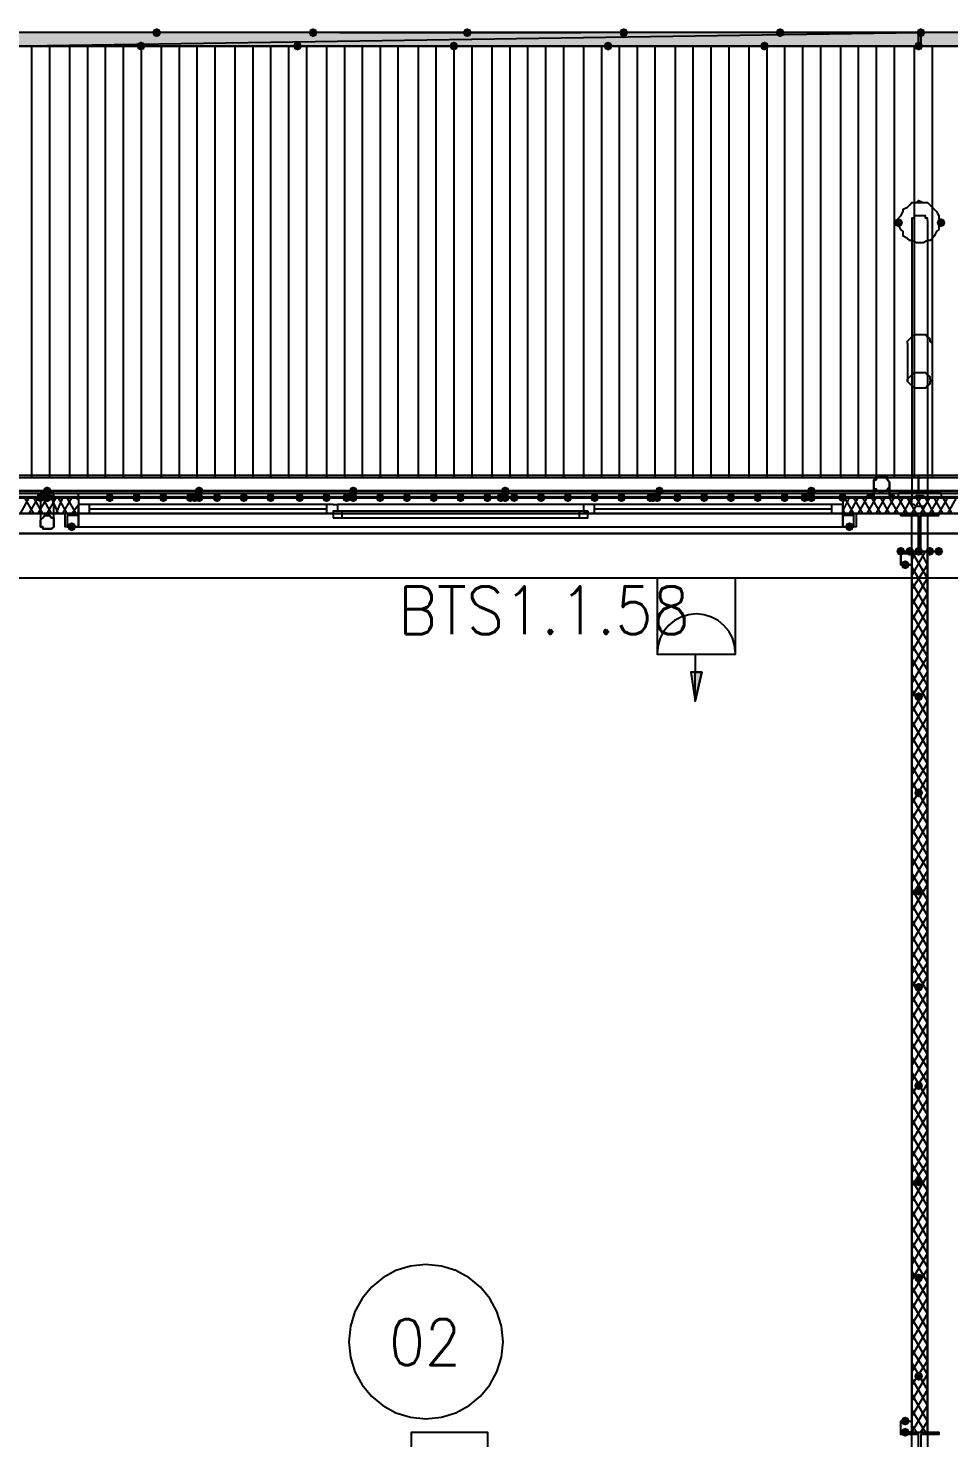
# Model space of a CAD drawing. Header units: millimetres. Extents: x 0 to 420, y 0 to 297.
# Drawn here: x 137.99 to 155.43, y 204.75 to 231.44 of the extents above; entities that cross this region are included whole.
import ezdxf

# ---------------------------------------------------------------- set-up
doc = ezdxf.new("R2010")
doc.units = ezdxf.units.MM
doc.layers.get('0').update_dxf_attribs({"linetype": 'CONTINUOUS'})
doc.styles.get("Standard").update_dxf_attribs({"font": 'STANDARD'})

msp = doc.modelspace()

# ---------------------------------------------------------------- hatches: boundary and pattern name
at = {"true_color": 0x0000fe}
for points in [[(140.504333, 231.351667), (140.479463, 231.291871), (140.419667, 231.267), (140.359871, 231.291871), (140.335, 231.351667), (140.359871, 231.411462), (140.419667, 231.436333), (140.479462, 231.411463)], [(143.467667, 231.351667), (143.442796, 231.291871), (143.383, 231.267), (143.323204, 231.291871), (143.298333, 231.351667), (143.323204, 231.411462), (143.383, 231.436333), (143.442796, 231.411463)], [(146.388667, 231.351667), (146.363796, 231.291871), (146.304, 231.267), (146.244204, 231.291871), (146.219333, 231.351667), (146.244204, 231.411462), (146.304, 231.436333), (146.363796, 231.411463)], [(149.352, 231.351667), (149.327129, 231.291871), (149.267333, 231.267), (149.207538, 231.291871), (149.182667, 231.351667), (149.207537, 231.411462), (149.267333, 231.436333), (149.327129, 231.411463)], [(152.315333, 231.351667), (152.290462, 231.291871), (152.230667, 231.267), (152.170871, 231.291871), (152.146, 231.351667), (152.170871, 231.411462), (152.230667, 231.436333), (152.290462, 231.411463)], [(154.982333, 231.351667), (154.957462, 231.291871), (154.897667, 231.267), (154.837871, 231.291871), (154.813, 231.351667), (154.837871, 231.411462), (154.897667, 231.436333), (154.957462, 231.411463)], [(154.982333, 231.351667), (154.957462, 231.291871), (154.897667, 231.267), (154.837871, 231.291871), (154.813, 231.351667), (154.837871, 231.411462), (154.897667, 231.436333), (154.957462, 231.411463)], [(140.208, 231.097667), (140.183129, 231.037871), (140.123333, 231.013), (140.063538, 231.037871), (140.038667, 231.097667), (140.063537, 231.157462), (140.123333, 231.182333), (140.183129, 231.157463)], [(143.171333, 231.097667), (143.146462, 231.037871), (143.086667, 231.013), (143.026871, 231.037871), (143.002, 231.097667), (143.026871, 231.157462), (143.086667, 231.182333), (143.146462, 231.157463)], [(146.134667, 231.097667), (146.109796, 231.037871), (146.05, 231.013), (145.990204, 231.037871), (145.965333, 231.097667), (145.990204, 231.157462), (146.05, 231.182333), (146.109796, 231.157463)], [(149.055667, 231.097667), (149.030796, 231.037871), (148.971, 231.013), (148.911204, 231.037871), (148.886333, 231.097667), (148.911204, 231.157462), (148.971, 231.182333), (149.030796, 231.157463)], [(152.019, 231.097667), (151.994129, 231.037871), (151.934333, 231.013), (151.874538, 231.037871), (151.849667, 231.097667), (151.874537, 231.157462), (151.934333, 231.182333), (151.994129, 231.157463)], [(154.94, 231.097667), (154.915129, 231.037871), (154.855333, 231.013), (154.795538, 231.037871), (154.770667, 231.097667), (154.795537, 231.157462), (154.855333, 231.182333), (154.915129, 231.157463)], [(138.303, 222.546333), (138.278129, 222.486537), (138.218333, 222.461667), (138.158537, 222.486537), (138.133667, 222.546333), (138.158537, 222.606129), (138.218333, 222.631), (138.278129, 222.606129)], [(138.43, 222.673333), (138.405129, 222.613537), (138.345333, 222.588667), (138.285538, 222.613537), (138.260667, 222.673333), (138.285537, 222.733129), (138.345333, 222.758), (138.405129, 222.733129)], [(138.43, 222.546333), (138.405129, 222.486537), (138.345333, 222.461667), (138.285538, 222.486537), (138.260667, 222.546333), (138.285537, 222.606129), (138.345333, 222.631), (138.405129, 222.606129)], [(138.43, 222.546333), (138.405129, 222.486537), (138.345333, 222.461667), (138.285538, 222.486537), (138.260667, 222.546333), (138.285537, 222.606129), (138.345333, 222.631), (138.405129, 222.606129)], [(141.224, 222.546333), (141.199129, 222.486537), (141.139333, 222.461667), (141.079537, 222.486537), (141.054667, 222.546333), (141.079537, 222.606129), (141.139333, 222.631), (141.199129, 222.606129)], [(141.308667, 222.673333), (141.283796, 222.613537), (141.224, 222.588667), (141.164204, 222.613537), (141.139333, 222.673333), (141.164204, 222.733129), (141.224, 222.758), (141.283796, 222.733129)], [(141.308667, 222.546333), (141.283796, 222.486537), (141.224, 222.461667), (141.164204, 222.486537), (141.139333, 222.546333), (141.164204, 222.606129), (141.224, 222.631), (141.283796, 222.606129)], [(141.308667, 222.546333), (141.283796, 222.486537), (141.224, 222.461667), (141.164204, 222.486537), (141.139333, 222.546333), (141.164204, 222.606129), (141.224, 222.631), (141.283796, 222.606129)], [(144.102667, 222.546333), (144.077796, 222.486537), (144.018, 222.461667), (143.958204, 222.486537), (143.933333, 222.546333), (143.958204, 222.606129), (144.018, 222.631), (144.077796, 222.606129)], [(144.229667, 222.673333), (144.204796, 222.613537), (144.145, 222.588667), (144.085204, 222.613537), (144.060333, 222.673333), (144.085204, 222.733129), (144.145, 222.758), (144.204796, 222.733129)], [(144.229667, 222.546333), (144.204796, 222.486537), (144.145, 222.461667), (144.085204, 222.486537), (144.060333, 222.546333), (144.085204, 222.606129), (144.145, 222.631), (144.204796, 222.606129)], [(144.229667, 222.546333), (144.204796, 222.486537), (144.145, 222.461667), (144.085204, 222.486537), (144.060333, 222.546333), (144.085204, 222.606129), (144.145, 222.631), (144.204796, 222.606129)], [(147.023667, 222.546333), (146.998796, 222.486537), (146.939, 222.461667), (146.879204, 222.486537), (146.854333, 222.546333), (146.879204, 222.606129), (146.939, 222.631), (146.998796, 222.606129)], [(147.108333, 222.673333), (147.083463, 222.613537), (147.023667, 222.588667), (146.963871, 222.613537), (146.939, 222.673333), (146.963871, 222.733129), (147.023667, 222.758), (147.083462, 222.733129)], [(147.108333, 222.546333), (147.083463, 222.486537), (147.023667, 222.461667), (146.963871, 222.486537), (146.939, 222.546333), (146.963871, 222.606129), (147.023667, 222.631), (147.083462, 222.606129)], [(147.108333, 222.546333), (147.083463, 222.486537), (147.023667, 222.461667), (146.963871, 222.486537), (146.939, 222.546333), (146.963871, 222.606129), (147.023667, 222.631), (147.083462, 222.606129)], [(149.902333, 222.546333), (149.877462, 222.486537), (149.817667, 222.461667), (149.757871, 222.486537), (149.733, 222.546333), (149.757871, 222.606129), (149.817667, 222.631), (149.877462, 222.606129)], [(149.987, 222.546333), (149.962129, 222.486537), (149.902333, 222.461667), (149.842538, 222.486537), (149.817667, 222.546333), (149.842537, 222.606129), (149.902333, 222.631), (149.962129, 222.606129)], [(149.987, 222.546333), (149.962129, 222.486537), (149.902333, 222.461667), (149.842538, 222.486537), (149.817667, 222.546333), (149.842537, 222.606129), (149.902333, 222.631), (149.962129, 222.606129)], [(150.029333, 222.673333), (150.004462, 222.613537), (149.944667, 222.588667), (149.884871, 222.613537), (149.86, 222.673333), (149.884871, 222.733129), (149.944667, 222.758), (150.004462, 222.733129)], [(152.781, 222.546333), (152.756129, 222.486537), (152.696333, 222.461667), (152.636538, 222.486537), (152.611667, 222.546333), (152.636537, 222.606129), (152.696333, 222.631), (152.756129, 222.606129)], [(152.908, 222.673333), (152.883129, 222.613537), (152.823333, 222.588667), (152.763537, 222.613537), (152.738667, 222.673333), (152.763537, 222.733129), (152.823333, 222.758), (152.883129, 222.733129)], [(152.908, 222.546333), (152.883129, 222.486537), (152.823333, 222.461667), (152.763537, 222.486537), (152.738667, 222.546333), (152.763537, 222.606129), (152.823333, 222.631), (152.883129, 222.606129)], [(152.908, 222.546333), (152.883129, 222.486537), (152.823333, 222.461667), (152.763537, 222.486537), (152.738667, 222.546333), (152.763537, 222.606129), (152.823333, 222.631), (152.883129, 222.606129)]]:
    msp.add_hatch(color=0, dxfattribs=at).paths.add_polyline_path(points, flags=0)
at = {"true_color": 0x000007}
h = msp.add_hatch(color=0, dxfattribs=at)
h.paths.add_polyline_path([(154.855333, 231.097667), (137.498667, 231.097667), (154.855333, 231.351667)], flags=0)
h.paths.add_polyline_path([(137.498667, 231.097667), (154.855333, 231.351667), (137.498667, 231.351667)], flags=0)
h = msp.add_hatch(color=0, dxfattribs=at)
h.paths.add_polyline_path([(172.254333, 231.097667), (154.897667, 231.097667), (172.254333, 231.351667)], flags=0)
h.paths.add_polyline_path([(154.897667, 231.097667), (172.254333, 231.351667), (154.897667, 231.351667)], flags=0)
for points in [[(154.559, 227.753333), (154.534129, 227.693537), (154.474333, 227.668667), (154.414537, 227.693537), (154.389667, 227.753333), (154.414537, 227.813129), (154.474333, 227.838), (154.534129, 227.813129)], [(155.363333, 227.753333), (155.338462, 227.693537), (155.278667, 227.668667), (155.218871, 227.693537), (155.194, 227.753333), (155.218871, 227.813129), (155.278667, 227.838), (155.338462, 227.813129)], [(139.615333, 222.546333), (139.590463, 222.486537), (139.530667, 222.461667), (139.470871, 222.486537), (139.446, 222.546333), (139.470871, 222.606129), (139.530667, 222.631), (139.590462, 222.606129)], [(140.123333, 222.546333), (140.098463, 222.486537), (140.038667, 222.461667), (139.978871, 222.486537), (139.954, 222.546333), (139.978871, 222.606129), (140.038667, 222.631), (140.098462, 222.606129)], [(140.631333, 222.546333), (140.606462, 222.486537), (140.546667, 222.461667), (140.486871, 222.486537), (140.462, 222.546333), (140.486871, 222.606129), (140.546667, 222.631), (140.606462, 222.606129)], [(141.139333, 222.546333), (141.114463, 222.486537), (141.054667, 222.461667), (140.994871, 222.486537), (140.97, 222.546333), (140.994871, 222.606129), (141.054667, 222.631), (141.114462, 222.606129)], [(141.647333, 222.546333), (141.622463, 222.486537), (141.562667, 222.461667), (141.502871, 222.486537), (141.478, 222.546333), (141.502871, 222.606129), (141.562667, 222.631), (141.622462, 222.606129)], [(142.155333, 222.546333), (142.130463, 222.486537), (142.070667, 222.461667), (142.010871, 222.486537), (141.986, 222.546333), (142.010871, 222.606129), (142.070667, 222.631), (142.130462, 222.606129)], [(142.663333, 222.546333), (142.638463, 222.486537), (142.578667, 222.461667), (142.518871, 222.486537), (142.494, 222.546333), (142.518871, 222.606129), (142.578667, 222.631), (142.638462, 222.606129)], [(143.213667, 222.546333), (143.188796, 222.486537), (143.129, 222.461667), (143.069204, 222.486537), (143.044333, 222.546333), (143.069204, 222.606129), (143.129, 222.631), (143.188796, 222.606129)], [(143.721667, 222.546333), (143.696796, 222.486537), (143.637, 222.461667), (143.577204, 222.486537), (143.552333, 222.546333), (143.577204, 222.606129), (143.637, 222.631), (143.696796, 222.606129)], [(144.229667, 222.546333), (144.204796, 222.486537), (144.145, 222.461667), (144.085204, 222.486537), (144.060333, 222.546333), (144.085204, 222.606129), (144.145, 222.631), (144.204796, 222.606129)], [(144.737667, 222.546333), (144.712796, 222.486537), (144.653, 222.461667), (144.593204, 222.486537), (144.568333, 222.546333), (144.593204, 222.606129), (144.653, 222.631), (144.712796, 222.606129)], [(145.245667, 222.546333), (145.220796, 222.486537), (145.161, 222.461667), (145.101204, 222.486537), (145.076333, 222.546333), (145.101204, 222.606129), (145.161, 222.631), (145.220796, 222.606129)], [(145.753667, 222.546333), (145.728796, 222.486537), (145.669, 222.461667), (145.609204, 222.486537), (145.584333, 222.546333), (145.609204, 222.606129), (145.669, 222.631), (145.728796, 222.606129)], [(146.261667, 222.546333), (146.236796, 222.486537), (146.177, 222.461667), (146.117204, 222.486537), (146.092333, 222.546333), (146.117204, 222.606129), (146.177, 222.631), (146.236796, 222.606129)], [(146.769667, 222.546333), (146.744796, 222.486537), (146.685, 222.461667), (146.625204, 222.486537), (146.600333, 222.546333), (146.625204, 222.606129), (146.685, 222.631), (146.744796, 222.606129)], [(147.277667, 222.546333), (147.252796, 222.486537), (147.193, 222.461667), (147.133204, 222.486537), (147.108333, 222.546333), (147.133204, 222.606129), (147.193, 222.631), (147.252796, 222.606129)], [(147.785667, 222.546333), (147.760796, 222.486537), (147.701, 222.461667), (147.641204, 222.486537), (147.616333, 222.546333), (147.641204, 222.606129), (147.701, 222.631), (147.760796, 222.606129)], [(148.293667, 222.546333), (148.268796, 222.486537), (148.209, 222.461667), (148.149204, 222.486537), (148.124333, 222.546333), (148.149204, 222.606129), (148.209, 222.631), (148.268796, 222.606129)], [(148.801667, 222.546333), (148.776796, 222.486537), (148.717, 222.461667), (148.657204, 222.486537), (148.632333, 222.546333), (148.657204, 222.606129), (148.717, 222.631), (148.776796, 222.606129)], [(149.309667, 222.546333), (149.284796, 222.486537), (149.225, 222.461667), (149.165204, 222.486537), (149.140333, 222.546333), (149.165204, 222.606129), (149.225, 222.631), (149.284796, 222.606129)], [(149.86, 222.546333), (149.835129, 222.486537), (149.775333, 222.461667), (149.715538, 222.486537), (149.690667, 222.546333), (149.715537, 222.606129), (149.775333, 222.631), (149.835129, 222.606129)], [(150.368, 222.546333), (150.343129, 222.486537), (150.283333, 222.461667), (150.223538, 222.486537), (150.198667, 222.546333), (150.223537, 222.606129), (150.283333, 222.631), (150.343129, 222.606129)], [(150.876, 222.546333), (150.851129, 222.486537), (150.791333, 222.461667), (150.731538, 222.486537), (150.706667, 222.546333), (150.731537, 222.606129), (150.791333, 222.631), (150.851129, 222.606129)], [(151.384, 222.546333), (151.359129, 222.486537), (151.299333, 222.461667), (151.239538, 222.486537), (151.214667, 222.546333), (151.239537, 222.606129), (151.299333, 222.631), (151.359129, 222.606129)], [(151.892, 222.546333), (151.867129, 222.486537), (151.807333, 222.461667), (151.747538, 222.486537), (151.722667, 222.546333), (151.747537, 222.606129), (151.807333, 222.631), (151.867129, 222.606129)], [(152.4, 222.546333), (152.375129, 222.486537), (152.315333, 222.461667), (152.255538, 222.486537), (152.230667, 222.546333), (152.255537, 222.606129), (152.315333, 222.631), (152.375129, 222.606129)], [(152.908, 222.546333), (152.883129, 222.486537), (152.823333, 222.461667), (152.763537, 222.486537), (152.738667, 222.546333), (152.763537, 222.606129), (152.823333, 222.631), (152.883129, 222.606129)], [(153.500667, 222.546333), (153.475796, 222.486537), (153.416, 222.461667), (153.356204, 222.486537), (153.331333, 222.546333), (153.356204, 222.606129), (153.416, 222.631), (153.475796, 222.606129)], [(138.895667, 221.996), (138.870796, 221.936204), (138.811, 221.911333), (138.751204, 221.936204), (138.726333, 221.996), (138.751204, 222.055796), (138.811, 222.080667), (138.870796, 222.055796)], [(153.627667, 221.996), (153.602796, 221.936204), (153.543, 221.911333), (153.483204, 221.936204), (153.458333, 221.996), (153.483204, 222.055796), (153.543, 222.080667), (153.602796, 222.055796)], [(154.601333, 221.530333), (154.576462, 221.470537), (154.516667, 221.445667), (154.456871, 221.470537), (154.432, 221.530333), (154.456871, 221.590129), (154.516667, 221.615), (154.576462, 221.590129)], [(154.770667, 221.530333), (154.745796, 221.470537), (154.686, 221.445667), (154.626204, 221.470537), (154.601333, 221.530333), (154.626204, 221.590129), (154.686, 221.615), (154.745796, 221.590129)], [(154.94, 221.530333), (154.915129, 221.470537), (154.855333, 221.445667), (154.795538, 221.470537), (154.770667, 221.530333), (154.795537, 221.590129), (154.855333, 221.615), (154.915129, 221.590129)], [(155.151667, 221.530333), (155.126796, 221.470537), (155.067, 221.445667), (155.007204, 221.470537), (154.982333, 221.530333), (155.007204, 221.590129), (155.067, 221.615), (155.126796, 221.590129)], [(155.321, 221.530333), (155.296129, 221.470537), (155.236333, 221.445667), (155.176538, 221.470537), (155.151667, 221.530333), (155.176537, 221.590129), (155.236333, 221.615), (155.296129, 221.590129)], [(154.686, 221.276333), (154.661129, 221.216537), (154.601333, 221.191667), (154.541538, 221.216537), (154.516667, 221.276333), (154.541537, 221.336129), (154.601333, 221.361), (154.661129, 221.336129)], [(154.94, 218.778667), (154.915129, 218.718871), (154.855333, 218.694), (154.795538, 218.718871), (154.770667, 218.778667), (154.795537, 218.838462), (154.855333, 218.863333), (154.915129, 218.838463)], [(154.94, 216.958333), (154.915129, 216.898537), (154.855333, 216.873667), (154.795538, 216.898537), (154.770667, 216.958333), (154.795537, 217.018129), (154.855333, 217.043), (154.915129, 217.018129)], [(154.94, 215.095667), (154.915129, 215.035871), (154.855333, 215.011), (154.795538, 215.035871), (154.770667, 215.095667), (154.795537, 215.155462), (154.855333, 215.180333), (154.915129, 215.155463)], [(154.94, 213.275333), (154.915129, 213.215537), (154.855333, 213.190667), (154.795538, 213.215537), (154.770667, 213.275333), (154.795537, 213.335129), (154.855333, 213.36), (154.915129, 213.335129)], [(154.94, 211.412667), (154.915129, 211.352871), (154.855333, 211.328), (154.795538, 211.352871), (154.770667, 211.412667), (154.795537, 211.472462), (154.855333, 211.497333), (154.915129, 211.472463)], [(154.94, 209.592333), (154.915129, 209.532537), (154.855333, 209.507667), (154.795538, 209.532537), (154.770667, 209.592333), (154.795537, 209.652129), (154.855333, 209.677), (154.915129, 209.652129)], [(154.94, 207.772), (154.915129, 207.712204), (154.855333, 207.687333), (154.795538, 207.712204), (154.770667, 207.772), (154.795537, 207.831796), (154.855333, 207.856667), (154.915129, 207.831796)], [(154.94, 205.909333), (154.915129, 205.849538), (154.855333, 205.824667), (154.795538, 205.849538), (154.770667, 205.909333), (154.795537, 205.969129), (154.855333, 205.994), (154.915129, 205.969129)], [(154.686, 205.062667), (154.661129, 205.002871), (154.601333, 204.978), (154.541538, 205.002871), (154.516667, 205.062667), (154.541537, 205.122462), (154.601333, 205.147333), (154.661129, 205.122463)], [(154.686, 204.851), (154.661129, 204.791204), (154.601333, 204.766333), (154.541538, 204.791204), (154.516667, 204.851), (154.541537, 204.910796), (154.601333, 204.935667), (154.661129, 204.910796)]]:
    msp.add_hatch(color=0, dxfattribs=at).paths.add_polyline_path(points, flags=0)
h = msp.add_hatch(color=0, dxfattribs=at)
h.paths.add_polyline_path([(119.507, 222.673333), (381.550333, 222.673333), (119.507, 222.546333)], flags=0)
h.paths.add_polyline_path([(381.550333, 222.673333), (119.507, 222.546333), (381.550333, 222.546333)], flags=0)
at = {"true_color": 0x000006}
h = msp.add_hatch(color=0, dxfattribs=at)
h.paths.add_polyline_path([(150.749001, 219.244332), (150.622001, 218.693999), (150.622001, 219.244332)], flags=0)
h.paths.add_polyline_path([(150.622001, 218.693999), (150.622001, 219.244332), (150.537334, 219.244332)], flags=0)

# ---------------------------------------------------------------- linework, layer by layer
at = {"color": 0, "true_color": 0x000007}
for points in [[(154.855333, 231.351667), (137.498667, 231.351667)], [(143.891, 231.351667), (148.463, 231.351667)], [(172.254333, 231.351667), (154.897667, 231.351667)], [(154.474333, 227.753333), (154.474333, 227.838), (154.516667, 227.880333), (154.559, 227.965), (154.559, 228.007333), (154.643667, 228.049667), (154.686, 228.092), (154.728333, 228.134333), (154.813, 228.134333), (154.855333, 228.176667), (154.94, 228.134333), (155.024667, 228.134333), (155.067, 228.092), (155.109333, 228.049667), (155.151667, 228.007333), (155.194, 227.965), (155.236333, 227.880333), (155.236333, 227.838), (155.278667, 227.753333)], [(155.024667, 227.795667), (155.024667, 227.838), (154.982333, 227.838), (154.982333, 227.880333), (154.94, 227.880333), (154.897667, 227.880333), (154.855333, 227.880333), (154.813, 227.880333), (154.770667, 227.880333), (154.770667, 227.838), (154.728333, 227.838), (154.728333, 227.795667)], [(154.728333, 227.795667), (154.728333, 222.504)], [(155.024667, 227.795667), (155.024667, 222.504)], [(154.643667, 225.467333), (154.643667, 225.509667), (154.686, 225.552), (154.728333, 225.594333), (154.770667, 225.636667), (154.813, 225.636667), (154.855333, 225.636667), (154.897667, 225.636667), (154.94, 225.636667), (154.982333, 225.636667), (155.024667, 225.594333), (155.067, 225.552), (155.067, 225.509667), (155.109333, 225.467333)], [(154.643667, 225.467333), (154.643667, 224.747667)], [(155.109333, 225.467333), (155.109333, 224.747667)], [(138.218333, 222.631), (138.218333, 222.080667)], [(138.472333, 222.080667), (138.472333, 222.631)], [(138.938, 222.546333), (138.938, 222.631), (153.416, 222.631), (153.416, 222.546333)], [(155.278667, 222.631), (155.236333, 222.631), (155.194, 222.631), (155.151667, 222.631), (155.109333, 222.631), (155.067, 222.631), (155.024667, 222.631), (154.94, 222.631), (154.855333, 222.631), (154.813, 222.631), (154.728333, 222.631), (154.686, 222.631), (154.643667, 222.631), (154.559, 222.631), (154.516667, 222.631), (154.474333, 222.631)], [(155.278667, 222.631), (155.278667, 222.546333), (155.236333, 222.546333), (155.194, 222.546333), (155.151667, 222.546333), (155.109333, 222.546333), (155.067, 222.546333), (155.024667, 222.546333), (154.94, 222.546333), (154.855333, 222.546333), (154.813, 222.546333), (154.728333, 222.546333), (154.686, 222.546333), (154.643667, 222.546333), (154.559, 222.546333), (154.516667, 222.546333), (154.474333, 222.546333), (154.474333, 222.631)], [(119.507, 222.546333), (381.550333, 222.546333), (119.507, 222.546333), (381.550333, 222.546333)], [(119.507, 222.546333), (381.550333, 222.546333)], [(119.507, 222.546333), (381.550333, 222.546333)], [(138.938, 222.546333), (136.017, 222.546333)], [(137.837333, 222.25), (138.006667, 222.546333)], [(138.091333, 222.25), (137.922, 222.546333)], [(138.006667, 222.25), (138.176, 222.546333)], [(138.260667, 222.25), (138.091333, 222.546333)], [(138.176, 222.25), (138.345333, 222.546333)], [(138.43, 222.25), (138.260667, 222.546333)], [(138.345333, 222.25), (138.514667, 222.546333)], [(138.557, 222.25), (138.43, 222.546333)], [(138.514667, 222.25), (138.641667, 222.546333)], [(138.726333, 222.25), (138.557, 222.546333)], [(138.641667, 222.25), (138.811, 222.546333)], [(138.895667, 222.25), (138.726333, 222.546333)], [(138.811, 222.25), (138.938, 222.419333)], [(138.938, 222.504), (138.895667, 222.546333)], [(138.938, 222.546333), (138.938, 222.419333), (138.938, 222.25)], [(138.938, 222.546333), (138.938, 222.419333)], [(138.938, 222.25), (139.149667, 222.25), (139.149667, 222.419333), (138.938, 222.419333)], [(143.637, 222.419333), (139.149667, 222.419333)], [(143.764, 222.419333), (143.637, 222.419333), (143.637, 222.25), (143.764, 222.25)], [(143.764, 222.419333), (143.848667, 222.419333), (143.848667, 222.292333), (143.764, 222.292333), (143.764, 222.25)], [(148.505333, 222.419333), (143.848667, 222.419333)], [(148.59, 222.419333), (148.505333, 222.419333), (148.505333, 222.292333), (148.59, 222.292333), (148.59, 222.25)], [(148.59, 222.25), (148.717, 222.25), (148.717, 222.419333), (148.59, 222.419333)], [(153.204333, 222.419333), (148.717, 222.419333)], [(153.416, 222.419333), (153.204333, 222.419333), (153.204333, 222.25), (153.416, 222.25)], [(153.416, 222.292333), (153.543, 222.546333)], [(153.416, 222.546333), (153.416, 222.419333), (153.416, 222.25)], [(153.416, 222.546333), (153.416, 222.419333)], [(156.337, 222.546333), (153.416, 222.546333)], [(153.627667, 222.25), (153.458333, 222.546333)], [(153.543, 222.25), (153.712333, 222.546333)], [(153.797, 222.25), (153.627667, 222.546333)], [(153.712333, 222.25), (153.881667, 222.546333)], [(153.966333, 222.25), (153.797, 222.546333)], [(153.881667, 222.25), (154.051, 222.546333)], [(154.135667, 222.25), (153.966333, 222.546333)], [(154.051, 222.25), (154.220333, 222.546333)], [(154.305, 222.25), (154.135667, 222.546333)], [(154.220333, 222.25), (154.389667, 222.546333)], [(154.474333, 222.25), (154.305, 222.546333)], [(154.389667, 222.25), (154.559, 222.546333)], [(154.643667, 222.25), (154.474333, 222.546333)], [(154.559, 222.25), (154.728333, 222.546333)], [(154.813, 222.25), (154.643667, 222.546333)], [(154.728333, 222.25), (154.897667, 222.546333)], [(154.982333, 222.25), (154.813, 222.546333)], [(154.897667, 222.25), (155.067, 222.546333)], [(155.151667, 222.25), (154.982333, 222.546333)], [(155.067, 222.25), (155.236333, 222.546333)], [(155.321, 222.25), (155.151667, 222.546333)], [(155.236333, 222.25), (155.405667, 222.546333)], [(155.490333, 222.25), (155.321, 222.546333)], [(155.405667, 222.25), (155.575, 222.546333)], [(136.017, 222.25), (138.938, 222.25)], [(138.811, 222.25), (138.811, 222.207667)], [(146.177, 222.25), (138.938, 222.25), (138.938, 222.123)], [(146.177, 222.25), (138.938, 222.25), (138.938, 222.123)], [(138.938, 222.25), (153.416, 222.25)], [(138.938, 222.123), (138.938, 221.996), (146.177, 221.996)], [(138.938, 222.123), (138.938, 221.996), (146.177, 221.996)], [(139.149667, 222.334667), (143.637, 222.334667)], [(139.149667, 222.25), (143.637, 222.25)], [(148.420667, 222.292333), (143.933333, 222.292333)], [(143.933333, 222.25), (148.420667, 222.25)], [(143.933333, 222.165333), (148.420667, 222.165333)], [(143.933333, 222.165333), (148.420667, 222.165333)], [(153.416, 222.123), (153.416, 222.25), (146.177, 222.25)], [(153.416, 222.123), (153.416, 222.25), (146.177, 222.25)], [(146.177, 221.996), (153.416, 221.996), (153.416, 222.123)], [(146.177, 221.996), (153.416, 221.996), (153.416, 222.123)], [(148.717, 222.334667), (153.204333, 222.334667)], [(148.717, 222.25), (153.204333, 222.25)], [(153.458333, 222.25), (153.416, 222.334667)], [(153.416, 222.25), (156.337, 222.25)], [(153.543, 222.25), (153.543, 222.207667)], [(154.516667, 222.207667), (154.516667, 222.25)], [(154.686, 222.207667), (154.686, 222.25)], [(154.855333, 221.530333), (154.855333, 222.25)], [(155.067, 222.207667), (155.067, 222.25)], [(155.236333, 222.207667), (155.236333, 222.25)], [(154.601333, 221.530333), (154.601333, 221.488)], [(154.728333, 221.361), (154.813, 221.530333)], [(154.728333, 221.064667), (154.982333, 221.530333)], [(155.024667, 221.022333), (154.728333, 221.530333)], [(154.728333, 220.810667), (155.024667, 221.276333)], [(155.024667, 221.276333), (154.897667, 221.530333)], [(155.024667, 220.726), (154.728333, 221.234)], [(154.728333, 220.514333), (155.024667, 221.022333)], [(155.024667, 220.429667), (154.728333, 220.937667)], [(154.728333, 220.218), (155.024667, 220.726)], [(155.024667, 220.133333), (154.728333, 220.641333)], [(154.728333, 219.921667), (155.024667, 220.429667)], [(155.024667, 219.837), (154.728333, 220.345)], [(154.728333, 219.625333), (155.024667, 220.133333)], [(155.024667, 219.540667), (154.728333, 220.048667)], [(154.728333, 219.329), (155.024667, 219.837)], [(155.024667, 219.286667), (154.728333, 219.752333)], [(154.728333, 219.032667), (155.024667, 219.540667)], [(155.024667, 218.990333), (154.728333, 219.498333)], [(154.728333, 218.778667), (155.024667, 219.244333)], [(155.024667, 218.694), (154.728333, 219.202)], [(154.728333, 218.482333), (155.024667, 218.990333)], [(155.024667, 218.397667), (154.728333, 218.905667)], [(154.728333, 218.186), (155.024667, 218.694)], [(155.024667, 218.101333), (154.728333, 218.609333)], [(154.728333, 217.889667), (155.024667, 218.397667)], [(155.024667, 217.805), (154.728333, 218.313)], [(154.728333, 217.593333), (155.024667, 218.101333)], [(155.024667, 217.508667), (154.728333, 218.016667)], [(154.728333, 217.297), (155.024667, 217.805)], [(155.024667, 217.254667), (154.728333, 217.720333)], [(154.728333, 217.043), (155.024667, 217.508667)], [(155.024667, 216.958333), (154.728333, 217.466333)], [(154.728333, 216.746667), (155.024667, 217.254667)], [(155.024667, 216.662), (154.728333, 217.17)], [(154.728333, 216.450333), (155.024667, 216.958333)], [(155.024667, 216.365667), (154.728333, 216.873667)], [(154.728333, 216.154), (155.024667, 216.662)], [(155.024667, 216.069333), (154.728333, 216.577333)], [(154.728333, 215.857667), (155.024667, 216.365667)], [(155.024667, 215.773), (154.728333, 216.281)], [(154.728333, 215.561333), (155.024667, 216.069333)], [(155.024667, 215.519), (154.728333, 215.984667)], [(154.728333, 215.265), (155.024667, 215.773)], [(155.024667, 215.222667), (154.728333, 215.730667)], [(154.728333, 215.011), (155.024667, 215.476667)], [(155.024667, 214.926333), (154.728333, 215.434333)], [(154.728333, 214.714667), (155.024667, 215.222667)], [(155.024667, 214.63), (154.728333, 215.138)], [(154.728333, 214.418333), (155.024667, 214.926333)], [(155.024667, 214.333667), (154.728333, 214.841667)], [(154.728333, 214.122), (155.024667, 214.63)], [(155.024667, 214.037333), (154.728333, 214.545333)], [(154.728333, 213.825667), (155.024667, 214.333667)], [(155.024667, 213.741), (154.728333, 214.249)], [(154.728333, 213.529333), (155.024667, 214.037333)], [(155.024667, 213.487), (154.728333, 213.952667)], [(154.728333, 213.275333), (155.024667, 213.741)], [(155.024667, 213.190667), (154.728333, 213.698667)], [(154.728333, 212.979), (155.024667, 213.487)], [(155.024667, 212.894333), (154.728333, 213.402333)], [(154.728333, 212.682667), (155.024667, 213.190667)], [(155.024667, 212.598), (154.728333, 213.106)], [(154.728333, 212.386333), (155.024667, 212.894333)], [(155.024667, 212.301667), (154.728333, 212.809667)], [(154.728333, 212.09), (155.024667, 212.598)], [(155.024667, 212.005333), (154.728333, 212.513333)], [(154.728333, 211.793667), (155.024667, 212.301667)], [(155.024667, 211.751333), (154.728333, 212.217)], [(154.728333, 211.497333), (155.024667, 212.005333)], [(155.024667, 211.455), (154.728333, 211.963)], [(154.728333, 211.243333), (155.024667, 211.709)], [(155.024667, 211.158667), (154.728333, 211.666667)], [(154.728333, 210.947), (155.024667, 211.455)], [(155.024667, 210.862333), (154.728333, 211.370333)], [(154.728333, 210.650667), (155.024667, 211.158667)], [(155.024667, 210.566), (154.728333, 211.074)], [(154.728333, 210.354333), (155.024667, 210.862333)], [(155.024667, 210.269667), (154.728333, 210.777667)], [(154.728333, 210.058), (155.024667, 210.566)], [(155.024667, 209.973333), (154.728333, 210.481333)], [(154.728333, 209.761667), (155.024667, 210.269667)], [(155.024667, 209.719333), (154.728333, 210.185)], [(154.728333, 209.507667), (155.024667, 209.973333)], [(155.024667, 209.423), (154.728333, 209.931)], [(154.728333, 209.211333), (155.024667, 209.719333)], [(155.024667, 209.126667), (154.728333, 209.634667)], [(154.728333, 208.915), (155.024667, 209.423)], [(155.024667, 208.830333), (154.728333, 209.338333)], [(154.728333, 208.618667), (155.024667, 209.126667)], [(155.024667, 208.534), (154.728333, 209.042)], [(154.728333, 208.322333), (155.024667, 208.830333)], [(155.024667, 208.237667), (154.728333, 208.745667)], [(154.728333, 208.026), (155.024667, 208.534)], [(155.024667, 207.983667), (154.728333, 208.449333)], [(154.728333, 207.729667), (155.024667, 208.237667)], [(155.024667, 207.687333), (154.728333, 208.195333)], [(146.981333, 206.5655), (146.951661, 206.859844), (146.866561, 207.133996), (146.731905, 207.382083), (146.553566, 207.598232), (146.337416, 207.776572), (146.089329, 207.911228), (145.815177, 207.996328), (145.520833, 208.026), (145.22649, 207.996328), (144.952338, 207.911228), (144.704251, 207.776572), (144.488101, 207.598232), (144.309762, 207.382083), (144.175106, 207.133996), (144.090005, 206.859844), (144.060333, 206.5655)], [(154.728333, 207.475667), (155.024667, 207.941333)], [(155.024667, 207.391), (154.728333, 207.899)], [(154.728333, 207.179333), (155.024667, 207.687333)], [(155.024667, 207.094667), (154.728333, 207.602667)], [(154.728333, 206.883), (155.024667, 207.391)], [(155.024667, 206.798333), (154.728333, 207.306333)], [(154.728333, 206.586667), (155.024667, 207.094667)], [(155.024667, 206.502), (154.728333, 207.01)], [(154.728333, 206.290333), (155.024667, 206.798333)], [(155.024667, 206.205667), (154.728333, 206.713667)], [(144.060333, 206.5655), (144.090005, 206.271156), (144.175106, 205.997004), (144.309762, 205.748917), (144.488101, 205.532768), (144.704251, 205.354428), (144.952338, 205.219772), (145.22649, 205.134672), (145.520833, 205.105), (145.815177, 205.134672), (146.089329, 205.219772), (146.337416, 205.354428), (146.553566, 205.532768), (146.731905, 205.748917), (146.866561, 205.997004), (146.951661, 206.271156), (146.981333, 206.5655)], [(154.728333, 205.994), (155.024667, 206.502)], [(155.024667, 205.951667), (154.728333, 206.417333)], [(154.728333, 205.74), (155.024667, 206.205667)], [(155.024667, 205.655333), (154.728333, 206.163333)], [(154.728333, 205.443667), (155.024667, 205.951667)], [(155.024667, 205.359), (154.728333, 205.867)], [(154.728333, 205.147333), (155.024667, 205.655333)], [(155.024667, 205.062667), (154.728333, 205.570667)], [(154.728333, 204.851), (155.024667, 205.359)], [(154.982333, 204.851), (154.728333, 205.274333)], [(154.897667, 204.851), (155.024667, 205.062667)], [(145.245668, 204.850999), (146.685001, 204.850999)], [(154.516667, 204.808667), (154.516667, 204.851)], [(154.686, 204.808667), (154.686, 204.851)], [(154.813, 204.851), (154.728333, 204.978)], [(154.855333, 204.131333), (154.855333, 204.851)], [(155.067, 204.808667), (155.067, 204.851)], [(155.236333, 204.808667), (155.236333, 204.851)]]:
    msp.add_lwpolyline(points, dxfattribs=at)
for points in [[(154.855333, 231.097667), (137.498667, 231.097667), (154.855333, 231.351667)], [(137.498667, 231.097667), (154.855333, 231.351667), (137.498667, 231.351667)], [(154.855333, 231.351667), (137.498667, 231.351667), (137.498667, 231.097667), (154.855333, 231.097667)], [(148.463, 231.351667), (143.891, 231.351667)], [(172.254333, 231.097667), (154.897667, 231.097667), (172.254333, 231.351667)], [(154.897667, 231.097667), (172.254333, 231.351667), (154.897667, 231.351667)], [(241.808, 231.351667), (241.808, 231.097667), (224.451333, 231.097667), (224.451333, 231.351667), (224.451333, 231.097667), (207.052333, 231.097667), (207.052333, 231.351667), (207.052333, 231.097667), (189.653333, 231.097667), (189.653333, 231.351667), (189.653333, 231.097667), (172.254333, 231.097667), (172.254333, 231.351667), (154.897667, 231.351667), (154.897667, 231.097667), (172.254333, 231.097667), (172.254333, 231.351667), (189.653333, 231.351667), (207.052333, 231.351667), (224.451333, 231.351667)], [(381.550333, 230.505), (381.550333, 231.097667), (119.507, 231.097667), (119.507, 230.505), (119.507, 223.52), (119.507, 222.927333), (381.550333, 222.927333), (381.550333, 223.52)], [(154.94, 227.372333), (154.855333, 227.372333), (154.813, 227.372333), (154.728333, 227.414667), (154.686, 227.414667), (154.643667, 227.457), (154.559, 227.499333), (154.559, 227.584), (154.516667, 227.626333), (154.474333, 227.711), (154.474333, 227.753333), (154.474333, 227.838), (154.516667, 227.880333), (154.559, 227.965), (154.559, 228.007333), (154.643667, 228.049667), (154.686, 228.092), (154.728333, 228.134333), (154.813, 228.134333), (154.855333, 228.134333), (154.94, 228.134333), (155.024667, 228.134333), (155.067, 228.092), (155.109333, 228.049667), (155.151667, 228.007333), (155.194, 227.965), (155.236333, 227.880333), (155.236333, 227.838), (155.278667, 227.753333), (155.236333, 227.711), (155.236333, 227.626333), (155.194, 227.584), (155.151667, 227.499333), (155.109333, 227.457), (155.067, 227.414667), (155.024667, 227.414667)], [(154.897667, 224.620667), (154.855333, 224.620667), (154.813, 224.620667), (154.770667, 224.620667), (154.728333, 224.663), (154.686, 224.705333), (154.643667, 224.747667), (154.643667, 224.79), (154.686, 224.832333), (154.728333, 224.874667), (154.770667, 224.917), (154.813, 224.917), (154.855333, 224.917), (154.897667, 224.917), (154.94, 224.917), (154.982333, 224.917), (155.024667, 224.874667), (155.067, 224.832333), (155.067, 224.79), (155.109333, 224.747667), (155.067, 224.747667), (155.067, 224.705333), (155.024667, 224.663), (154.982333, 224.620667), (154.94, 224.620667)], [(137.498667, 222.631), (154.855333, 222.631), (154.855333, 222.969667), (137.498667, 222.969667)], [(154.389667, 222.588667), (154.305, 222.588667), (154.305, 222.800333), (154.305, 222.842667), (154.262667, 222.885), (154.262667, 222.927333), (154.220333, 222.927333), (154.178, 222.927333), (154.135667, 222.927333), (154.093333, 222.927333), (154.051, 222.927333), (154.051, 222.885), (154.008667, 222.885), (154.008667, 222.842667), (154.008667, 222.800333), (154.008667, 222.588667), (153.881667, 222.588667), (154.008667, 222.588667), (154.008667, 222.800333), (154.008667, 222.842667), (154.008667, 222.885), (154.051, 222.885), (154.051, 222.927333), (154.093333, 222.927333), (154.135667, 222.927333), (154.178, 222.927333), (154.220333, 222.927333), (154.262667, 222.885), (154.305, 222.842667), (154.305, 222.800333), (154.305, 222.588667), (154.389667, 222.588667), (154.305, 222.588667), (154.305, 222.800333), (154.305, 222.842667), (154.262667, 222.885), (154.262667, 222.927333), (154.220333, 222.927333), (154.178, 222.927333), (154.135667, 222.927333), (154.093333, 222.927333), (154.051, 222.927333), (154.051, 222.885), (154.008667, 222.885), (154.008667, 222.842667), (154.008667, 222.800333), (154.008667, 222.588667), (153.881667, 222.588667), (154.008667, 222.588667), (154.008667, 222.800333), (154.008667, 222.842667), (154.008667, 222.885), (154.051, 222.885), (154.051, 222.927333), (154.093333, 222.927333), (154.135667, 222.927333), (154.178, 222.927333), (154.220333, 222.927333), (154.262667, 222.885), (154.305, 222.842667), (154.305, 222.800333), (154.305, 222.588667), (154.389667, 222.588667), (154.305, 222.588667), (154.305, 222.800333), (154.305, 222.842667), (154.262667, 222.885), (154.220333, 222.927333), (154.178, 222.927333), (154.135667, 222.927333), (154.093333, 222.927333), (154.051, 222.927333), (154.051, 222.885), (154.008667, 222.885), (154.008667, 222.842667), (154.008667, 222.800333), (154.008667, 222.588667), (153.881667, 222.588667), (154.008667, 222.588667), (154.008667, 222.800333), (154.008667, 222.842667), (154.008667, 222.885), (154.051, 222.885), (154.051, 222.927333), (154.093333, 222.927333), (154.135667, 222.927333), (154.178, 222.927333), (154.220333, 222.927333), (154.262667, 222.927333), (154.262667, 222.885), (154.305, 222.842667), (154.305, 222.800333), (154.305, 222.588667)], [(154.008667, 222.800333), (154.008667, 222.758), (154.008667, 222.715667), (154.051, 222.715667), (154.051, 222.673333), (154.093333, 222.673333), (154.135667, 222.631), (154.178, 222.631), (154.178, 222.673333), (154.220333, 222.673333), (154.262667, 222.673333), (154.262667, 222.715667), (154.305, 222.758), (154.305, 222.800333), (154.305, 222.842667), (154.262667, 222.885), (154.220333, 222.927333), (154.178, 222.927333), (154.135667, 222.927333), (154.093333, 222.927333), (154.051, 222.927333), (154.051, 222.885), (154.008667, 222.885), (154.008667, 222.842667)], [(154.305, 222.800333), (154.305, 222.842667), (154.262667, 222.885), (154.220333, 222.927333), (154.178, 222.927333), (154.135667, 222.927333), (154.093333, 222.927333), (154.051, 222.927333), (154.051, 222.885), (154.008667, 222.885), (154.008667, 222.842667), (154.008667, 222.800333), (154.008667, 222.758), (154.008667, 222.715667), (154.051, 222.715667), (154.051, 222.673333), (154.093333, 222.673333), (154.135667, 222.631), (154.178, 222.631), (154.178, 222.673333), (154.220333, 222.673333), (154.262667, 222.673333), (154.262667, 222.715667), (154.305, 222.758)], [(154.855333, 222.631), (172.254333, 222.631), (172.254333, 222.969667), (154.855333, 222.969667)], [(119.507, 222.673333), (381.550333, 222.673333), (119.507, 222.546333)], [(381.550333, 222.673333), (119.507, 222.546333), (381.550333, 222.546333)], [(119.507, 222.673333), (119.507, 222.546333), (381.550333, 222.546333), (381.550333, 222.673333)], [(138.472333, 222.631), (138.43, 222.631), (138.387667, 222.631), (138.345333, 222.631), (138.303, 222.631), (138.260667, 222.631), (138.218333, 222.631), (138.218333, 222.588667), (138.260667, 222.588667), (138.303, 222.588667), (138.345333, 222.588667), (138.387667, 222.588667), (138.43, 222.588667), (138.472333, 222.588667)], [(138.938, 222.25), (138.938, 222.419333)], [(153.416, 222.25), (153.416, 222.419333)], [(154.897667, 222.377), (154.855333, 222.377), (154.813, 222.377), (154.770667, 222.419333), (154.728333, 222.419333), (154.728333, 222.461667), (154.728333, 222.504), (154.728333, 222.546333), (154.770667, 222.546333), (154.813, 222.588667), (154.855333, 222.588667), (154.897667, 222.588667), (154.94, 222.588667), (154.982333, 222.546333), (155.024667, 222.504), (155.024667, 222.461667), (154.982333, 222.419333), (154.94, 222.377)], [(392.938, 222.25), (258.868333, 222.25), (258.868333, 191.219667), (242.189, 191.219667), (242.189, 222.25), (108.119333, 222.25), (108.119333, 105.579333), (242.189, 105.579333), (242.189, 136.609667), (258.868333, 136.609667), (258.868333, 105.579333), (392.938, 105.579333)], [(138.472333, 222.080667), (138.472333, 222.038333), (138.472333, 221.996), (138.43, 221.953667), (138.387667, 221.953667), (138.345333, 221.953667), (138.303, 221.953667), (138.260667, 221.953667), (138.260667, 221.996), (138.218333, 221.996), (138.218333, 222.038333), (138.218333, 222.080667), (138.218333, 222.123), (138.260667, 222.165333), (138.303, 222.207667), (138.345333, 222.207667), (138.387667, 222.207667), (138.43, 222.165333), (138.472333, 222.165333), (138.472333, 222.123), (138.472333, 222.080667), (138.472333, 222.123), (138.472333, 222.165333), (138.43, 222.165333), (138.387667, 222.207667), (138.345333, 222.207667), (138.303, 222.207667), (138.260667, 222.165333), (138.218333, 222.123), (138.218333, 222.080667), (138.218333, 222.038333), (138.218333, 221.996), (138.260667, 221.996), (138.260667, 221.953667), (138.303, 221.953667), (138.345333, 221.953667), (138.387667, 221.953667), (138.43, 221.953667), (138.472333, 221.996), (138.472333, 222.038333)], [(138.218333, 222.080667), (138.218333, 222.038333), (138.218333, 221.996), (138.260667, 221.996), (138.260667, 221.953667), (138.303, 221.953667), (138.345333, 221.953667), (138.387667, 221.953667), (138.43, 221.953667), (138.472333, 221.996), (138.472333, 222.038333), (138.472333, 222.080667), (138.472333, 222.123), (138.472333, 222.165333), (138.43, 222.165333), (138.387667, 222.207667), (138.345333, 222.207667), (138.303, 222.207667), (138.260667, 222.165333), (138.218333, 222.123)], [(138.684, 222.25), (138.938, 222.25), (138.938, 221.996), (138.684, 221.996)], [(138.726333, 222.207667), (138.726333, 221.996), (138.938, 221.996), (138.938, 222.207667)], [(143.764, 222.165333), (143.933333, 222.165333), (143.933333, 222.292333), (143.764, 222.292333)], [(148.59, 222.292333), (148.420667, 222.292333), (148.420667, 222.165333), (148.59, 222.165333)], [(153.416, 222.25), (153.67, 222.25), (153.67, 221.996), (153.416, 221.996)], [(153.416, 222.207667), (153.416, 221.996), (153.627667, 221.996), (153.627667, 222.207667)], [(154.516667, 221.530333), (155.236333, 221.530333), (154.897667, 221.530333), (154.897667, 222.207667), (155.236333, 222.207667), (155.236333, 222.25), (154.516667, 222.25), (154.516667, 222.207667), (154.855333, 222.207667), (154.855333, 221.530333)], [(242.189, 221.869), (242.189, 191.219667), (258.868333, 191.219667), (258.868333, 221.869), (392.557, 221.869), (392.557, 105.918), (258.868333, 105.918), (258.868333, 136.609667), (242.189, 136.609667), (242.189, 105.918), (108.500333, 105.918), (108.500333, 221.869)], [(154.728333, 221.530333), (154.516667, 221.530333), (154.516667, 221.276333), (154.728333, 221.276333)], [(154.728333, 221.488), (154.728333, 221.276333), (154.516667, 221.276333), (154.516667, 221.488)], [(155.024667, 204.851), (155.024667, 221.530333), (154.728333, 221.530333), (154.728333, 204.851)], [(154.728333, 204.851), (154.516667, 204.851), (154.516667, 205.062667), (154.728333, 205.062667), (154.728333, 204.851), (154.516667, 204.851), (154.516667, 205.062667), (154.728333, 205.062667)], [(155.236333, 204.131333), (154.516667, 204.131333), (154.516667, 204.173667), (154.855333, 204.173667), (154.855333, 204.808667), (154.516667, 204.808667), (154.516667, 204.851), (155.236333, 204.851), (155.236333, 204.808667), (154.897667, 204.808667), (154.897667, 204.173667), (155.236333, 204.173667)]]:
    msp.add_lwpolyline(points, close=True, dxfattribs=at)
at = {"color": 0, "true_color": 0x0000fd}
for points in [[(138.049, 231.097667), (138.049, 222.927333)], [(138.387667, 231.097667), (138.387667, 222.927333)], [(138.768667, 231.097667), (138.768667, 222.927333)], [(139.107333, 231.097667), (139.107333, 222.927333)], [(139.446, 231.097667), (139.446, 222.927333)], [(139.784667, 231.097667), (139.784667, 222.927333)], [(140.123333, 231.097667), (140.123333, 222.927333)], [(140.504333, 231.097667), (140.504333, 222.927333)], [(140.843, 231.097667), (140.843, 222.927333)], [(141.181667, 231.097667), (141.181667, 222.927333)], [(141.520333, 231.097667), (141.520333, 222.927333)], [(141.901333, 231.097667), (141.901333, 222.927333)], [(142.24, 231.097667), (142.24, 222.927333)], [(142.578667, 231.097667), (142.578667, 222.927333)], [(142.917333, 231.097667), (142.917333, 222.927333)], [(143.256, 231.097667), (143.256, 222.927333)], [(143.637, 231.097667), (143.637, 222.927333)], [(143.975667, 231.097667), (143.975667, 222.927333)], [(144.314333, 231.097667), (144.314333, 222.927333)], [(144.653, 231.097667), (144.653, 222.927333)], [(144.991667, 231.097667), (144.991667, 222.927333)], [(145.372667, 231.097667), (145.372667, 222.927333)], [(145.711333, 231.097667), (145.711333, 222.927333)], [(146.05, 231.097667), (146.05, 222.927333)], [(146.388667, 231.097667), (146.388667, 222.927333)], [(146.769667, 231.097667), (146.769667, 222.927333)], [(147.108333, 231.097667), (147.108333, 222.927333)], [(147.447, 231.097667), (147.447, 222.927333)], [(147.785667, 231.097667), (147.785667, 222.927333)], [(148.124333, 231.097667), (148.124333, 222.927333)], [(148.505333, 231.097667), (148.505333, 222.927333)], [(148.844, 231.097667), (148.844, 222.927333)], [(149.182667, 231.097667), (149.182667, 222.927333)], [(149.521333, 231.097667), (149.521333, 222.927333)], [(149.86, 231.097667), (149.86, 222.927333)], [(150.241, 231.097667), (150.241, 222.927333)], [(150.579667, 231.097667), (150.579667, 222.927333)], [(150.918333, 231.097667), (150.918333, 222.927333)], [(151.257, 231.097667), (151.257, 222.927333)], [(151.638, 231.097667), (151.638, 222.927333)], [(151.976667, 231.097667), (151.976667, 222.927333)], [(152.315333, 231.097667), (152.315333, 222.927333)], [(152.654, 231.097667), (152.654, 222.927333)], [(152.992667, 231.097667), (152.992667, 222.927333)], [(153.373667, 231.097667), (153.373667, 222.927333)], [(153.712333, 231.097667), (153.712333, 222.927333)], [(154.051, 231.097667), (154.051, 222.927333)], [(154.389667, 231.097667), (154.389667, 222.927333)], [(154.770667, 231.097667), (154.770667, 222.927333)], [(155.109333, 231.097667), (155.109333, 222.927333)]]:
    msp.add_lwpolyline(points, dxfattribs=at)
at = {"color": 0, "true_color": 0x00002b}
for points in [[(154.728333, 187.748333), (154.728333, 222.25), (137.625667, 222.25), (137.625667, 187.748333)], [(155.024667, 222.25), (155.024667, 187.748333), (172.127333, 187.748333), (172.127333, 222.25)]]:
    msp.add_lwpolyline(points, close=True, dxfattribs=at)
at = {"color": 0, "true_color": 0x0000fe}
msp.add_lwpolyline([(242.189, 221.869), (108.500333, 221.869), (108.500333, 105.918), (242.189, 105.918), (242.189, 136.609667), (258.868333, 136.609667), (258.868333, 105.918), (392.557, 105.918), (392.557, 221.869), (258.868333, 221.869), (258.868333, 191.219667), (242.189, 191.219667)], close=True, dxfattribs=at)
at = {"color": 0, "true_color": 0x000006}
for points in [[(114.342335, 107.526666), (368.215334, 107.526666), (379.899333, 107.526666), (379.899333, 221.022332), (115.908668, 221.022332), (115.908668, 218.778666), (121.496668, 218.778666), (121.496668, 164.591999)], [(151.384001, 219.604166), (151.36895, 219.75347), (151.325783, 219.892532), (151.257479, 220.018373), (151.167016, 220.128014), (151.057375, 220.218477), (150.931534, 220.286781), (150.792472, 220.329948), (150.643168, 220.344999), (150.493864, 220.329948), (150.354802, 220.286781), (150.22896, 220.218477), (150.119319, 220.128014), (150.028857, 220.018373), (149.960553, 219.892532), (149.917385, 219.75347), (149.902334, 219.604166)], [(150.622001, 219.582999), (150.622001, 219.244332), (150.537334, 219.244332), (150.622001, 218.693999), (150.749001, 219.244332), (150.622001, 219.244332)]]:
    msp.add_lwpolyline(points, dxfattribs=at)
for points in [[(149.902334, 221.022332), (149.902334, 219.582999), (151.384001, 219.582999), (151.384001, 221.022332)], [(150.622001, 218.693999), (150.622001, 219.244332), (150.537334, 219.244332)], [(150.749001, 219.244332), (150.622001, 218.693999), (150.622001, 219.244332)]]:
    msp.add_lwpolyline(points, close=True, dxfattribs=at)
at = {"color": 0, "true_color": 0x000001}
msp.add_lwpolyline([(146.685001, 203.411666), (145.245668, 203.411666), (145.245668, 204.850999), (146.685001, 204.850999)], close=True, dxfattribs=at)

# ---------------------------------------------------------------- texts
at = {"color": 0, "true_color": 0x000007, "attachment_point": 1}
for s, insert, char_height, width in [('BTS1.1.58', (144.991667, 220.865568), 0.90157, 5.10889626), ('02', (144.82234, 206.993034), 0.872032, 1.06581688)]:
    msp.add_mtext(s, dxfattribs=dict(at, insert=insert, char_height=char_height, width=width))

doc.saveas('drawing.dxf')
